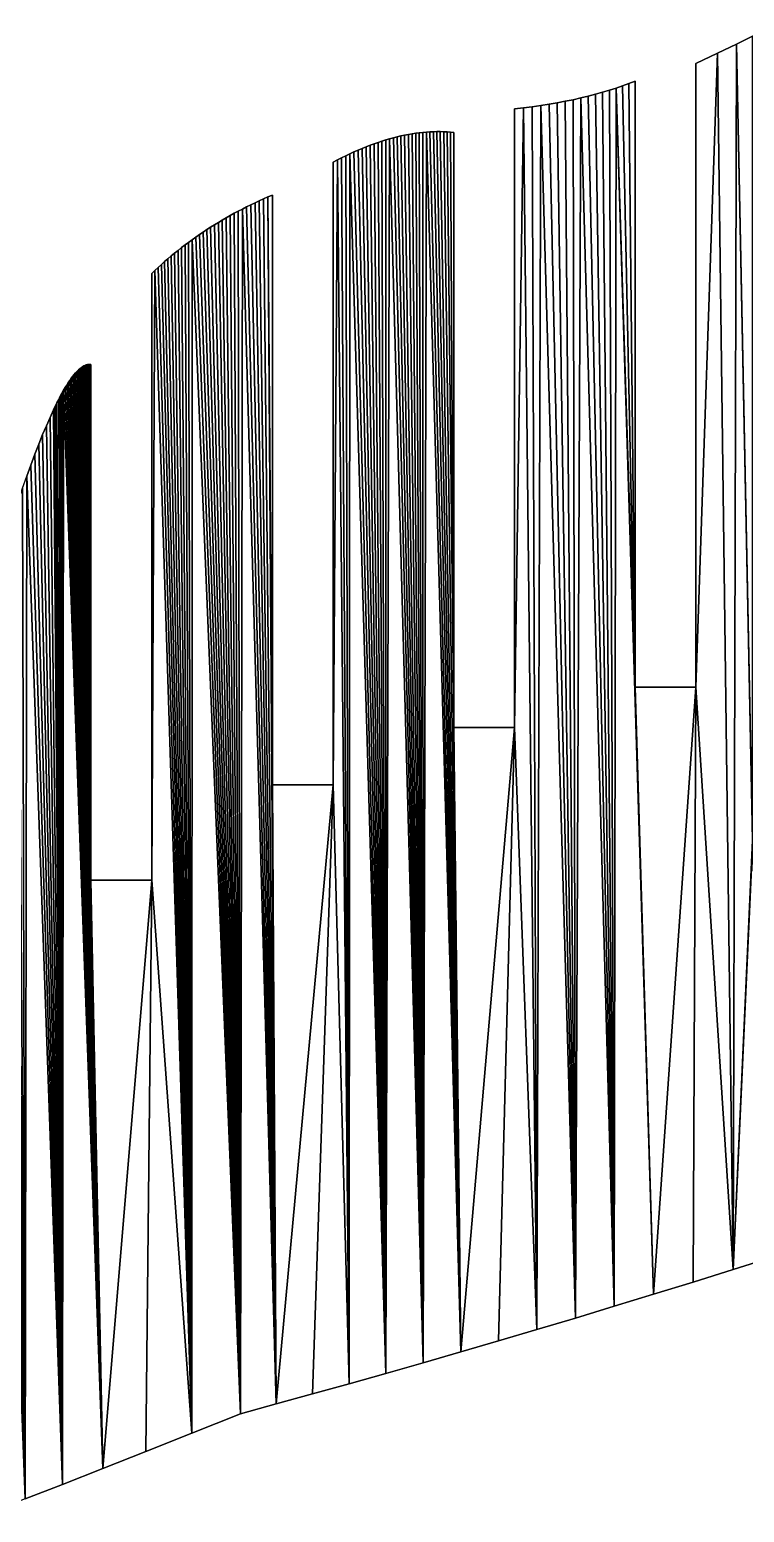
# Model space of a CAD drawing. Extents: x 10 to 917, y 10 to 841.
# Drawn here: x 731.1 to 805.6, y 20.1 to 174.8 of the extents above; entities that cross this region are included whole.
import ezdxf

# ---------------------------------------------------------------- set-up
doc = ezdxf.new("R2010")
doc.units = 0
doc.header["$MEASUREMENT"] = 0
doc.layers.get('0').update_dxf_attribs({"linetype": 'CONTINUOUS'})

msp = doc.modelspace()

# ---------------------------------------------------------------- linework, layer by layer
for p, q in [((804.77, 173.26), (802.81, 172.31)), ((806.46, 174.07), (804.77, 173.26)), ((802.81, 172.31), (800.56, 171.25)), ((800.56, 171.25), (800.56, 106.2)), ((792.23, 168.67), (791.53, 168.44)), ((792.91, 168.9), (792.23, 168.67)), ((793.57, 169.14), (792.91, 168.9)), ((794.22, 169.4), (793.57, 169.14)), ((794.22, 106.2), (794.22, 169.4)), ((786.09, 167.14), (785.24, 166.99)), ((786.93, 167.29), (786.09, 167.14)), ((787.74, 167.46), (786.93, 167.29)), ((788.54, 167.64), (787.74, 167.46)), ((789.32, 167.82), (788.54, 167.64)), ((790.07, 168.02), (789.32, 167.82)), ((790.81, 168.23), (790.07, 168.02)), ((791.53, 168.44), (790.81, 168.23)), ((782.57, 166.6), (781.64, 166.49)), ((781.64, 166.49), (781.64, 101.99)), ((783.48, 166.72), (782.57, 166.6)), ((784.37, 166.85), (783.48, 166.72)), ((785.24, 166.99), (784.37, 166.85)), ((771.32, 163.96), (770.94, 163.91)), ((771.69, 164.01), (771.32, 163.96)), ((772.07, 164.05), (771.69, 164.01)), ((772.44, 164.08), (772.07, 164.05)), ((772.81, 164.11), (772.44, 164.08)), ((773.17, 164.12), (772.81, 164.11)), ((773.53, 164.13), (773.17, 164.12)), ((773.89, 164.13), (773.53, 164.13)), ((774.25, 164.11), (773.89, 164.13)), ((774.6, 164.1), (774.25, 164.11)), ((774.95, 164.07), (774.6, 164.1)), ((775.3, 164.03), (774.95, 164.07)), ((775.3, 101.99), (775.3, 164.03)), ((765.73, 162.38), (765.31, 162.2)), ((766.15, 162.54), (765.73, 162.38)), ((766.56, 162.71), (766.15, 162.54)), ((766.98, 162.86), (766.56, 162.71)), ((767.39, 163), (766.98, 162.86)), ((767.79, 163.14), (767.39, 163)), ((768.2, 163.26), (767.79, 163.14)), ((768.6, 163.38), (768.2, 163.26)), ((769, 163.49), (768.6, 163.38)), ((769.39, 163.59), (769, 163.49)), ((769.78, 163.68), (769.39, 163.59)), ((770.17, 163.77), (769.78, 163.68)), ((770.56, 163.84), (770.17, 163.77)), ((770.94, 163.91), (770.56, 163.84)), ((763.15, 161.18), (762.71, 160.95)), ((762.71, 160.95), (762.71, 96.02)), ((763.59, 161.4), (763.15, 161.18)), ((764.02, 161.61), (763.59, 161.4)), ((764.46, 161.82), (764.02, 161.61)), ((764.88, 162.01), (764.46, 161.82)), ((765.31, 162.2), (764.88, 162.01)), ((753.68, 156.28), (753.25, 156.06)), ((754.12, 156.49), (753.68, 156.28)), ((754.56, 156.71), (754.12, 156.49)), ((755.01, 156.91), (754.56, 156.71)), ((755.46, 157.12), (755.01, 156.91)), ((755.91, 157.32), (755.46, 157.12)), ((756.37, 157.52), (755.91, 157.32)), ((756.37, 96.02), (756.37, 157.52)), ((750.74, 154.66), (750.33, 154.41)), ((751.14, 154.9), (750.74, 154.66)), ((751.56, 155.14), (751.14, 154.9)), ((751.97, 155.38), (751.56, 155.14)), ((752.39, 155.61), (751.97, 155.38)), ((752.82, 155.83), (752.39, 155.61)), ((753.25, 156.06), (752.82, 155.83)), ((748.38, 153.13), (748, 152.86)), ((748.76, 153.39), (748.38, 153.13)), ((749.15, 153.65), (748.76, 153.39)), ((749.54, 153.91), (749.15, 153.65)), ((749.93, 154.16), (749.54, 153.91)), ((750.33, 154.41), (749.93, 154.16)), ((746.53, 151.74), (746.17, 151.45)), ((746.89, 152.03), (746.53, 151.74)), ((747.26, 152.31), (746.89, 152.03)), ((747.63, 152.58), (747.26, 152.31)), ((748, 152.86), (747.63, 152.58)), ((744.79, 150.27), (744.45, 149.96)), ((745.13, 150.57), (744.79, 150.27)), ((745.47, 150.87), (745.13, 150.57)), ((745.82, 151.16), (745.47, 150.87)), ((746.17, 151.45), (745.82, 151.16)), ((744.12, 149.65), (743.79, 149.33)), ((743.79, 149.33), (743.79, 86.08)), ((744.45, 149.96), (744.12, 149.65)), ((736.14, 139.28), (736, 139.14)), ((736.29, 139.4), (736.14, 139.28)), ((736.42, 139.51), (736.29, 139.4)), ((736.56, 139.61), (736.42, 139.51)), ((736.7, 139.69), (736.56, 139.61)), ((736.83, 139.75), (736.7, 139.69)), ((736.96, 139.8), (736.83, 139.75)), ((737.08, 139.83), (736.96, 139.8)), ((737.21, 139.85), (737.08, 139.83)), ((737.33, 139.85), (737.21, 139.85)), ((737.45, 139.83), (737.33, 139.85)), ((737.45, 86.08), (737.45, 139.83)), ((734.92, 137.7), (734.76, 137.44)), ((735.08, 137.95), (734.92, 137.7)), ((735.24, 138.19), (735.08, 137.95)), ((735.4, 138.41), (735.24, 138.19)), ((735.55, 138.62), (735.4, 138.41)), ((735.7, 138.8), (735.55, 138.62)), ((735.85, 138.98), (735.7, 138.8)), ((736, 139.14), (735.85, 138.98)), ((734.08, 136.21), (733.9, 135.86)), ((734.25, 136.54), (734.08, 136.21)), ((734.42, 136.85), (734.25, 136.54)), ((734.59, 137.15), (734.42, 136.85)), ((734.76, 137.44), (734.59, 137.15)), ((733.55, 135.12), (733.18, 134.32)), ((733.73, 135.5), (733.55, 135.12)), ((733.9, 135.86), (733.73, 135.5)), ((732.8, 133.45), (732.41, 132.53)), ((733.18, 134.32), (732.8, 133.45)), ((732.01, 131.53), (731.6, 130.48)), ((732.41, 132.53), (732.01, 131.53)), ((731.6, 130.48), (731.19, 129.36)), ((731.19, 129.36), (730.76, 128.18)), ((800.56, 106.2), (794.22, 106.2)), ((781.64, 101.99), (775.3, 101.99)), ((762.71, 96.02), (756.37, 96.02)), ((743.79, 86.08), (737.45, 86.08)), ((804.43, 45.45), (808.63, 46.77)), ((800.27, 44.15), (804.43, 45.45)), ((796.14, 42.88), (800.27, 44.15)), ((792.04, 41.63), (796.14, 42.88)), ((783.96, 39.2), (787.98, 40.4)), ((787.98, 40.4), (792.04, 41.63)), ((779.97, 38.02), (783.96, 39.2)), ((776.02, 36.87), (779.97, 38.02)), ((768.22, 34.62), (772.1, 35.73)), ((772.1, 35.73), (776.02, 36.87)), ((764.37, 33.54), (768.22, 34.62)), ((756.78, 31.44), (760.56, 32.48)), ((760.56, 32.48), (764.37, 33.54)), ((753.04, 30.42), (756.78, 31.44)), ((747.96, 28.39), (753.04, 30.42)), ((743.17, 26.48), (747.96, 28.39)), ((738.67, 24.7), (743.17, 26.48)), ((734.47, 23.05), (738.67, 24.7)), ((730.57, 21.53), (734.47, 23.05))]:
    msp.add_line(p, q)

# ---------------------------------------------------------------- meshes
mesh = msp.add_polyface()
corners = [(775.3, 164.03), (775.3, 101.99), (774.95, 164.07), (782.57, 166.6), (781.64, 101.99), (781.64, 166.49), (802.81, 172.31), (800.56, 106.2), (800.56, 171.25), (772.1, 35.73), (771.69, 164.01), (772.07, 164.05), (772.44, 164.08), (776.02, 36.87), (772.81, 164.11), (773.17, 164.12), (773.53, 164.13), (773.89, 164.13), (774.25, 164.11), (774.6, 164.1), (783.96, 39.2), (783.48, 166.72), (784.37, 166.85), (787.98, 40.4), (785.24, 166.99), (786.09, 167.14), (786.93, 167.29), (787.74, 167.46), (788.54, 167.64), (792.04, 41.63), (789.32, 167.82), (790.07, 168.02), (790.81, 168.23), (791.53, 168.44), (792.23, 168.67), (794.22, 106.2), (792.91, 168.9), (793.57, 169.14), (794.22, 169.4), (804.43, 45.45), (804.77, 173.26), (806.44, 90.23), (806.44, 90.53), (806.46, 174.07), (806.45, 91.17), (806.47, 91.84), (807.86, 174.77), (806.52, 92.55), (806.58, 93.29), (806.66, 94.07), (806.76, 94.88), (806.87, 95.73), (807.01, 96.61), (807.16, 97.52), (807.33, 98.48), (807.66, 138.65), (807.67, 139.13), (807.69, 139.61), (807.73, 140.09), (807.78, 140.56), (807.72, 100.48), (807.52, 99.46), (807.66, 138.16), (807.68, 137.67), (807.71, 137.17), (807.76, 136.67)]
mesh.append_faces([[corners[k] for k in face] for face in [(3, 4, 5), (6, 7, 8), (35, 37, 38)]], dxfattribs={"vtx0": -1})
mesh.append_faces([[corners[k] for k in face] for face in [(41, 40, 42), (43, 42, 40), (42, 43, 44), (44, 43, 45), (45, 46, 47), (47, 46, 48), (48, 46, 49), (49, 46, 50), (50, 46, 51), (51, 46, 52), (52, 46, 53), (53, 46, 54), (55, 46, 56), (56, 46, 57), (57, 46, 58), (58, 46, 59)]], dxfattribs={"vtx0": -1, "vtx1": -1})
mesh.append_faces([[corners[k] for k in face] for face in [(54, 46, 55)]], dxfattribs={"vtx0": -1, "vtx1": -1, "vtx2": -1})
mesh.append_faces([[corners[k] for k in face] for face in [(9, 10, 11), (9, 11, 12), (13, 12, 14), (13, 14, 15), (13, 15, 16), (13, 16, 17), (13, 17, 18), (13, 18, 19), (1, 19, 2), (20, 3, 21), (20, 21, 22), (23, 22, 24), (23, 24, 25), (23, 25, 26), (23, 26, 27), (23, 27, 28), (29, 28, 30), (29, 30, 31), (29, 31, 32), (29, 32, 33), (29, 33, 34), (35, 34, 36), (35, 36, 37), (39, 6, 40), (45, 43, 46), (55, 60, 61), (60, 55, 62), (60, 62, 63), (60, 63, 64), (60, 64, 65)]], dxfattribs={"vtx0": -1, "vtx2": -1})
mesh.append_faces([[corners[k] for k in face] for face in [(0, 1, 2)]], dxfattribs={"vtx1": -1})
mesh = msp.add_polyface()
corners = [(747.96, 28.39), (746.17, 151.45), (746.53, 151.74), (746.89, 152.03), (747.26, 152.31), (747.63, 152.58), (748, 152.86), (753.04, 30.42), (748.38, 153.13), (753.25, 156.06), (756.78, 31.44), (755.91, 157.32), (756.37, 96.02), (762.71, 96.02), (760.56, 32.48), (764.37, 33.54), (763.15, 161.18), (764.46, 161.82), (768.22, 34.62), (768.6, 163.38), (772.1, 35.73), (772.44, 164.08), (776.02, 36.87), (774.6, 164.1), (775.3, 101.99), (781.64, 101.99), (779.97, 38.02), (783.96, 39.2), (782.57, 166.6), (784.37, 166.85), (787.98, 40.4), (788.54, 167.64), (792.04, 41.63), (792.23, 168.67), (796.14, 42.88), (794.22, 106.2), (800.56, 106.2), (800.27, 44.15), (804.43, 45.45), (802.81, 172.31), (804.77, 173.26), (806.44, 90.23), (806.45, 89.93), (806.46, 89.64), (808.63, 46.77), (806.47, 89.36), (806.49, 89.09), (806.52, 88.83), (806.55, 88.58), (806.58, 88.33), (806.62, 88.1), (806.66, 87.87), (806.71, 87.65), (806.76, 87.44), (806.81, 87.24), (806.87, 87.05), (806.94, 86.87), (807.01, 86.7), (807.08, 86.53), (807.16, 86.37), (807.24, 86.22), (807.33, 86.09), (807.33, 98.48), (807.66, 138.65), (807.52, 99.46)]
mesh.append_faces([[corners[k] for k in face] for face in [(0, 6, 7), (7, 9, 10), (10, 13, 14), (14, 13, 15), (15, 17, 18), (18, 19, 20), (20, 21, 22), (22, 25, 26), (26, 25, 27), (27, 29, 30), (30, 31, 32), (32, 33, 34), (34, 36, 37), (37, 36, 38), (38, 43, 44), (62, 63, 64)]], dxfattribs={"vtx0": -1, "vtx1": -1})
mesh.append_faces([[corners[k] for k in face] for face in [(10, 11, 12), (15, 13, 16), (22, 23, 24), (27, 25, 28), (34, 33, 35), (38, 36, 39), (38, 40, 41)]], dxfattribs={"vtx0": -1, "vtx1": -1, "vtx2": -1})
mesh.append_faces([[corners[k] for k in face] for face in [(0, 1, 2), (0, 2, 3), (0, 3, 4), (0, 4, 5), (0, 5, 6), (7, 6, 8), (10, 12, 13), (22, 24, 25), (34, 35, 36), (38, 41, 42), (38, 42, 43), (44, 43, 45), (44, 45, 46), (44, 46, 47), (44, 47, 48), (44, 48, 49), (44, 49, 50), (44, 50, 51), (44, 51, 52), (44, 52, 53), (44, 53, 54), (44, 54, 55), (44, 55, 56), (44, 56, 57), (44, 57, 58), (44, 58, 59), (44, 59, 60), (44, 60, 61)]], dxfattribs={"vtx0": -1, "vtx2": -1})
mesh = msp.add_polyface()
corners = [(744.12, 149.65), (743.79, 86.08), (743.79, 149.33), (756.37, 157.52), (756.37, 96.02), (755.91, 157.32), (763.15, 161.18), (762.71, 96.02), (762.71, 160.95), (737.45, 86.08), (736.29, 139.4), (736.42, 139.51), (736.56, 139.61), (736.7, 139.69), (736.83, 139.75), (736.96, 139.8), (737.08, 139.83), (737.21, 139.85), (737.33, 139.85), (737.45, 139.83), (753.04, 30.42), (748.38, 153.13), (748.76, 153.39), (749.15, 153.65), (749.54, 153.91), (749.93, 154.16), (750.33, 154.41), (750.74, 154.66), (751.14, 154.9), (751.56, 155.14), (751.97, 155.38), (752.39, 155.61), (752.82, 155.83), (753.25, 156.06), (756.78, 31.44), (753.68, 156.28), (754.12, 156.49), (754.56, 156.71), (755.01, 156.91), (755.46, 157.12), (764.37, 33.54), (763.59, 161.4), (764.02, 161.61), (764.46, 161.82), (768.22, 34.62), (764.88, 162.01), (765.31, 162.2), (765.73, 162.38), (766.15, 162.54), (766.56, 162.71), (766.98, 162.86), (767.39, 163), (767.79, 163.14), (768.2, 163.26), (768.6, 163.38), (772.1, 35.73), (769, 163.49), (769.39, 163.59), (769.78, 163.68), (770.17, 163.77), (770.56, 163.84), (770.94, 163.91), (771.32, 163.96), (771.69, 164.01)]
mesh.append_faces([[corners[k] for k in face] for face in [(0, 1, 2), (6, 7, 8), (9, 18, 19)]], dxfattribs={"vtx0": -1})
mesh.append_faces([[corners[k] for k in face] for face in [(9, 10, 11), (9, 11, 12), (9, 12, 13), (9, 13, 14), (9, 14, 15), (9, 15, 16), (9, 16, 17), (9, 17, 18), (20, 21, 22), (20, 22, 23), (20, 23, 24), (20, 24, 25), (20, 25, 26), (20, 26, 27), (20, 27, 28), (20, 28, 29), (20, 29, 30), (20, 30, 31), (20, 31, 32), (20, 32, 33), (34, 33, 35), (34, 35, 36), (34, 36, 37), (34, 37, 38), (34, 38, 39), (34, 39, 5), (40, 6, 41), (40, 41, 42), (40, 42, 43), (44, 43, 45), (44, 45, 46), (44, 46, 47), (44, 47, 48), (44, 48, 49), (44, 49, 50), (44, 50, 51), (44, 51, 52), (44, 52, 53), (44, 53, 54), (55, 54, 56), (55, 56, 57), (55, 57, 58), (55, 58, 59), (55, 59, 60), (55, 60, 61), (55, 61, 62), (55, 62, 63)]], dxfattribs={"vtx0": -1, "vtx2": -1})
mesh.append_faces([[corners[k] for k in face] for face in [(3, 4, 5)]], dxfattribs={"vtx1": -1})
mesh = msp.add_polyface()
corners = [(726.96, 20.13), (724.87, 59.16), (724.87, 109.12), (725.41, 111.05), (725.95, 112.93), (726.47, 114.73), (726.99, 116.48), (730.57, 21.53), (727.49, 118.16), (727.99, 119.78), (728.48, 121.34), (728.95, 122.84), (729.42, 124.27), (729.87, 125.64), (730.32, 126.94), (730.76, 128.18), (734.47, 23.05), (731.19, 129.36), (731.6, 130.48), (732.01, 131.53), (732.41, 132.53), (732.8, 133.45), (733.18, 134.32), (733.55, 135.12), (733.73, 135.5), (733.9, 135.86), (734.08, 136.21), (734.25, 136.54), (734.42, 136.85), (734.59, 137.15), (738.67, 24.7), (734.76, 137.44), (734.92, 137.7), (735.08, 137.95), (735.24, 138.19), (735.4, 138.41), (735.55, 138.62), (735.7, 138.8), (735.85, 138.98), (736, 139.14), (736.14, 139.28), (736.29, 139.4), (737.45, 86.08), (743.79, 86.08), (743.17, 26.48), (747.96, 28.39), (744.12, 149.65), (744.45, 149.96), (744.79, 150.27), (745.13, 150.57), (745.47, 150.87), (745.82, 151.16), (746.17, 151.45)]
mesh.append_faces([[corners[k] for k in face] for face in [(0, 6, 7), (7, 15, 16), (16, 29, 30), (30, 43, 44), (44, 43, 45)]], dxfattribs={"vtx0": -1, "vtx1": -1})
mesh.append_faces([[corners[k] for k in face] for face in [(30, 41, 42), (45, 43, 46)]], dxfattribs={"vtx0": -1, "vtx1": -1, "vtx2": -1})
mesh.append_faces([[corners[k] for k in face] for face in [(0, 1, 2), (0, 2, 3), (0, 3, 4), (0, 4, 5), (0, 5, 6), (7, 6, 8), (7, 8, 9), (7, 9, 10), (7, 10, 11), (7, 11, 12), (7, 12, 13), (7, 13, 14), (7, 14, 15), (16, 15, 17), (16, 17, 18), (16, 18, 19), (16, 19, 20), (16, 20, 21), (16, 21, 22), (16, 22, 23), (16, 23, 24), (16, 24, 25), (16, 25, 26), (16, 26, 27), (16, 27, 28), (16, 28, 29), (30, 29, 31), (30, 31, 32), (30, 32, 33), (30, 33, 34), (30, 34, 35), (30, 35, 36), (30, 36, 37), (30, 37, 38), (30, 38, 39), (30, 39, 40), (30, 40, 41), (30, 42, 43), (45, 46, 47), (45, 47, 48), (45, 48, 49), (45, 49, 50), (45, 50, 51), (45, 51, 52)]], dxfattribs={"vtx0": -1, "vtx2": -1})

doc.saveas('drawing.dxf')
